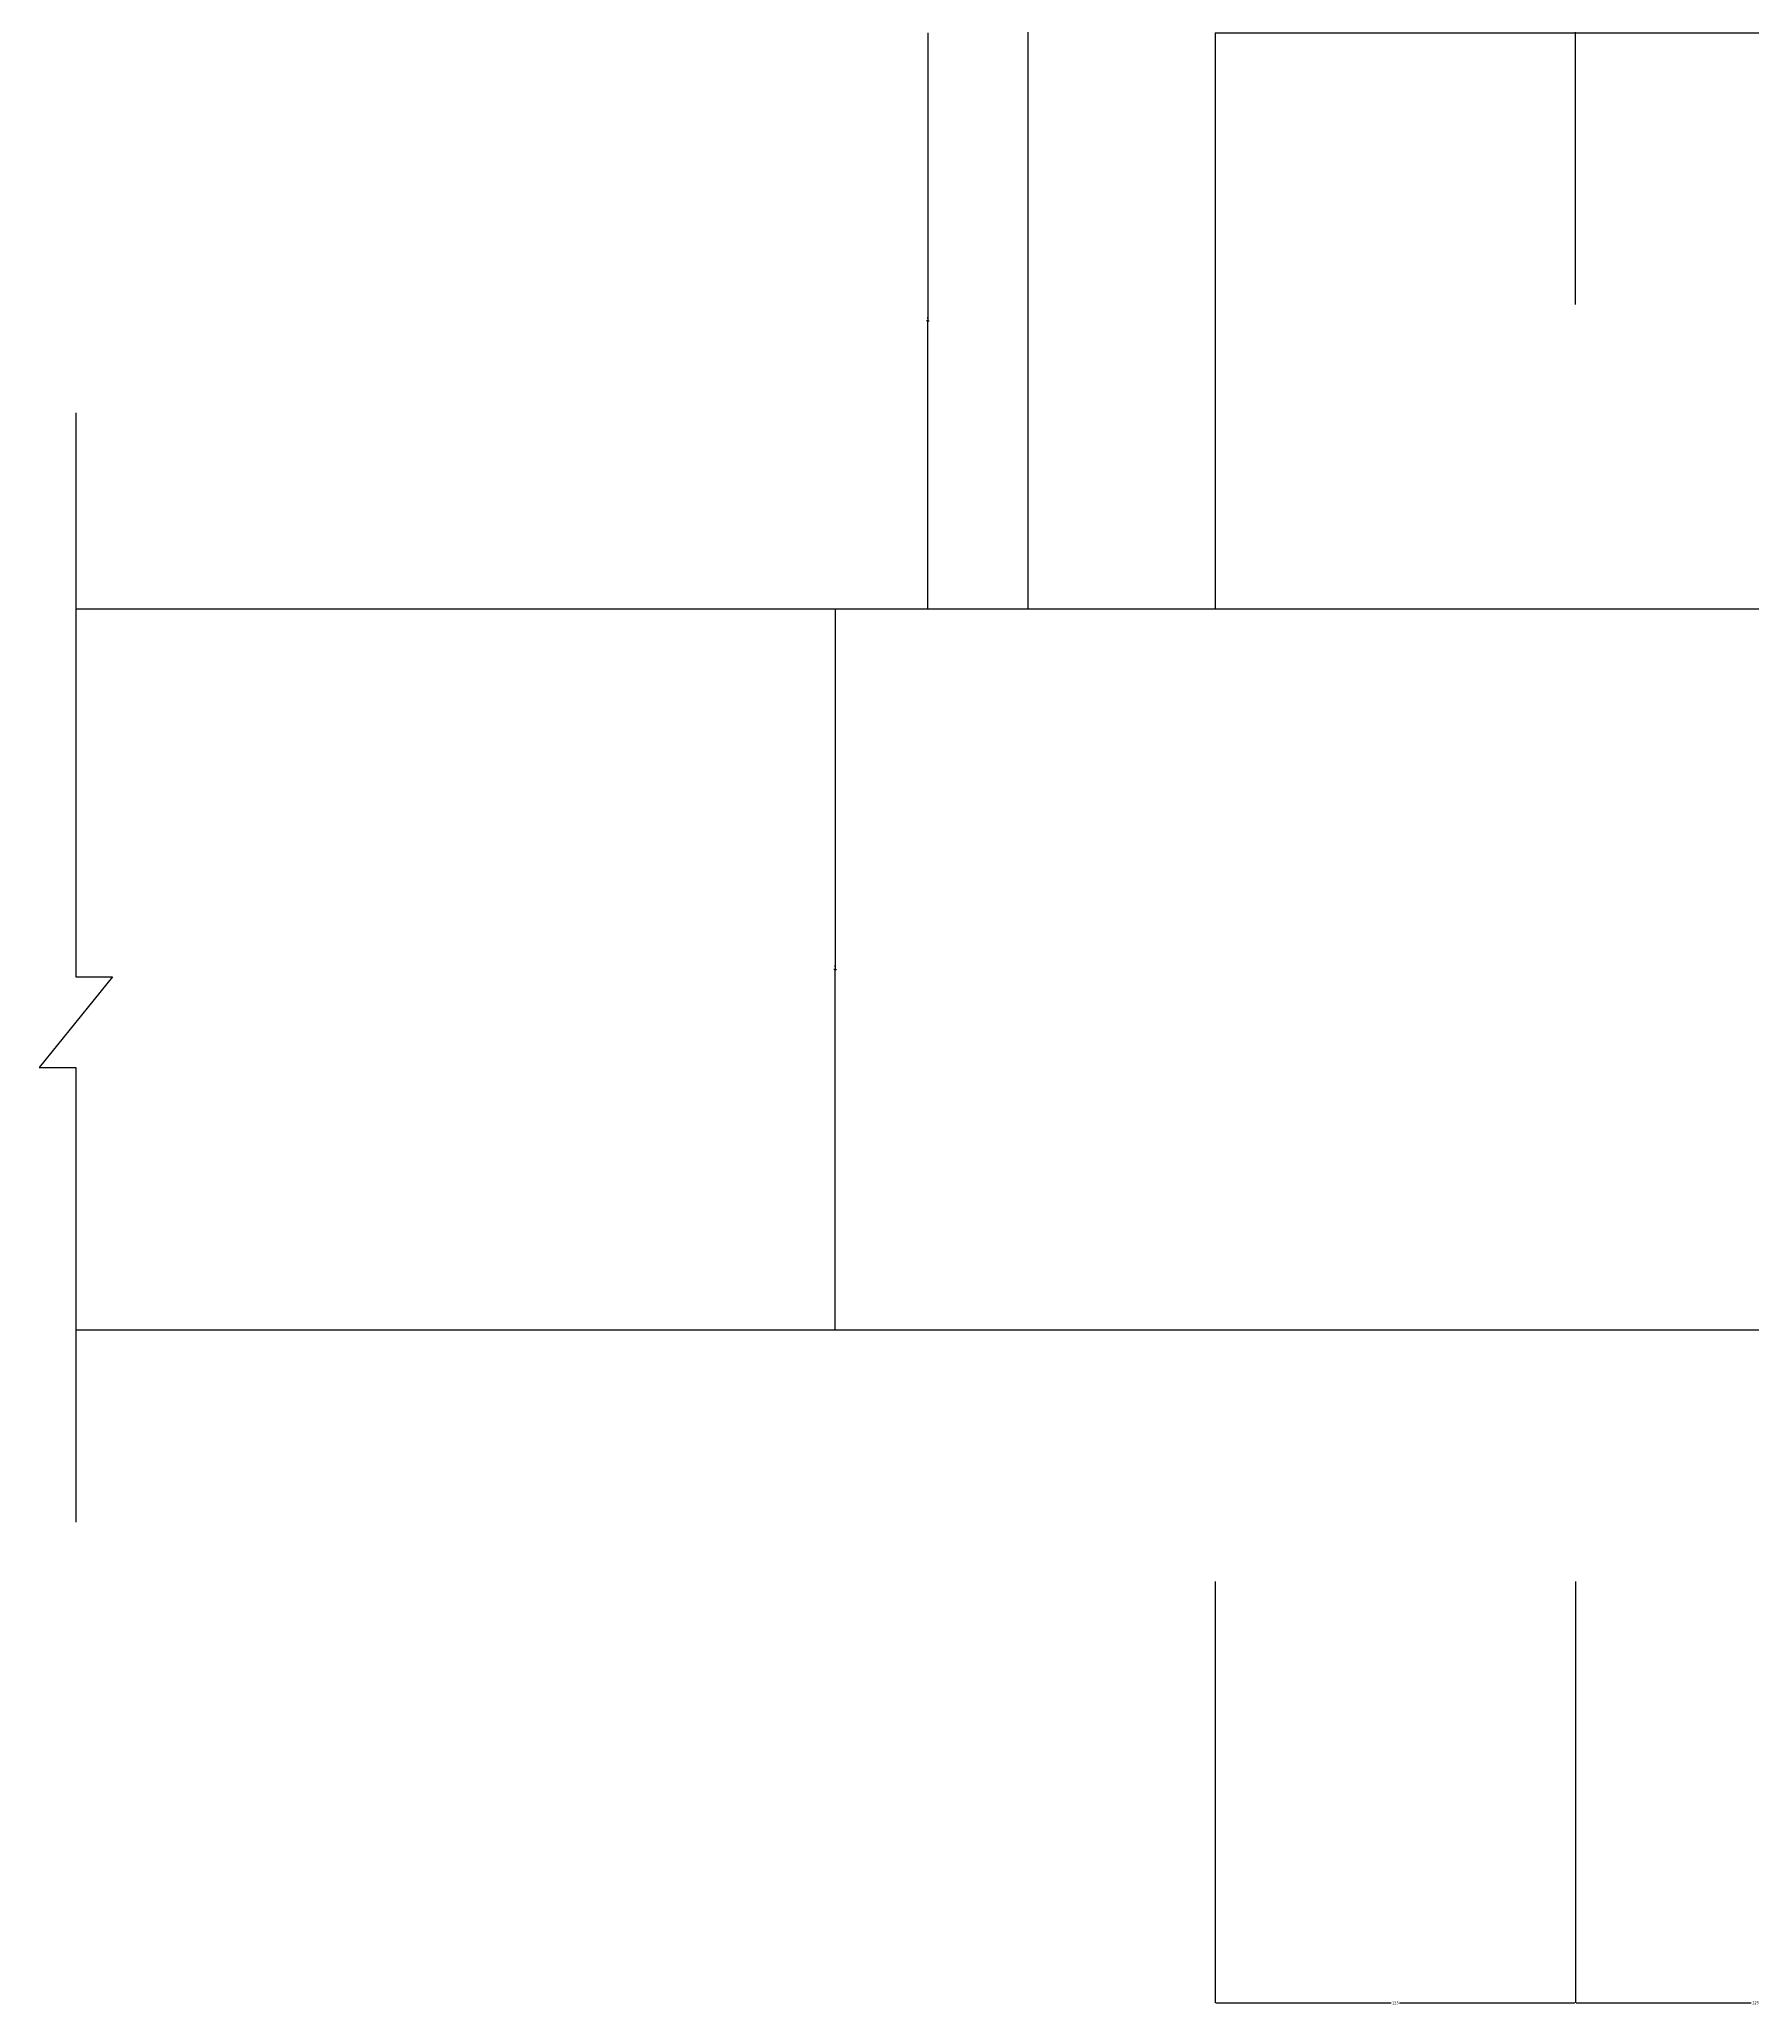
# Model space of a CAD drawing. Header units: metres. Extents: x 130 to 5274, y 4380 to 7132.
# Drawn here: x 130 to 725, y 4612 to 5294 of the extents above; entities that cross this region are included whole.
import ezdxf

# ---------------------------------------------------------------- set-up
doc = ezdxf.new("R2010")
doc.units = ezdxf.units.M
for name, color, linetype in [('2', 2, 'Continuous'), ('3', 3, 'Continuous'), ('4', 4, 'Continuous'), ('7', 7, 'Continuous'), ('DIM', 3, 'Continuous')]:
    doc.layers.add(name, color=color, linetype=linetype)
doc.dimstyles.get("Standard").update_dxf_attribs({"dimtxt": 2.5, "dimasz": 2.5, "dimexe": 1.25, "dimexo": 0.625, "dimtad": 1, "dimcen": 2.5, "dimazin": 3, "dimtfac": 1, "dimtmove": 0, "dimatfit": 3})

# ---------------------------------------------------------------- blocks, each defined once
blk = doc.blocks.new('*D2')
for p, q in [((473.45, 6386.32), (473.45, 5741.32)), ((473.2, 5741.32), (472.95, 5741.32)), ((473.45, 5096.32), (473.45, 5741.32)), ((473.45, 5741.32), (473.45, 5741.32)), ((473.7, 5741.32), (473.95, 5741.32))]:
    blk.add_line(p, q)
at = {"layer": 'Defpoints'}
for p in [(473.45, 6386.32), (473.45, 5741.32), (473.45, 5096.32)]:
    blk.add_point(p, dxfattribs=at)
at = {"layer": 'DIM', "insert": (473.45, 5742.445), "char_height": 1, "attachment_point": 5}
blk.add_mtext('0', dxfattribs=at)
blk = doc.blocks.new('*D5')
for p, q in [((538.37, 4758.97), (538.37, 4612.79)), ((663.37, 4758.97), (663.37, 4612.79)), ((538.62, 4612.79), (599.37, 4612.79)), ((602.37, 4612.79), (663.12, 4612.79))]:
    blk.add_line(p, q)
at = {"layer": 'Defpoints'}
for p in [(538.37, 4758.97), (663.37, 4758.97), (538.37, 4612.79)]:
    blk.add_point(p, dxfattribs=at)
at = {"layer": 'DIM', "insert": (600.87, 4612.79), "char_height": 1, "attachment_point": 5}
blk.add_mtext('125', dxfattribs=at)
blk = doc.blocks.new('*D6')
for p, q in [((438.67, 5296.32), (438.67, 5196.32)), ((438.42, 5196.32), (438.17, 5196.32)), ((438.67, 5096.32), (438.67, 5196.32)), ((438.67, 5196.32), (438.67, 5196.32)), ((438.92, 5196.32), (439.17, 5196.32))]:
    blk.add_line(p, q)
at = {"layer": 'Defpoints'}
for p in [(438.67, 5296.32), (438.67, 5196.32), (438.67, 5096.32)]:
    blk.add_point(p, dxfattribs=at)
at = {"layer": 'DIM', "insert": (438.67, 5197.445), "char_height": 1, "attachment_point": 5}
blk.add_mtext('0', dxfattribs=at)
blk = doc.blocks.new('*D7')
for p, q in [((406.52, 5096.3), (406.52, 4971.31)), ((406.27, 4971.31), (406.02, 4971.31)), ((406.52, 4846.32), (406.52, 4971.31)), ((406.52, 4971.31), (406.52, 4971.31)), ((406.77, 4971.31), (407.02, 4971.31))]:
    blk.add_line(p, q)
at = {"layer": 'Defpoints'}
for p in [(406.52, 5096.3), (406.52, 4971.31), (406.52, 4846.32)]:
    blk.add_point(p, dxfattribs=at)
at = {"layer": 'DIM', "insert": (406.52, 4972.435), "char_height": 1, "attachment_point": 5}
blk.add_mtext('0', dxfattribs=at)
blk = doc.blocks.new('*D9')
for p, q in [((663.37, 4758.97), (663.37, 4612.79)), ((788.37, 4758.97), (788.37, 4612.79)), ((663.62, 4612.79), (724.37, 4612.79)), ((727.37, 4612.79), (788.12, 4612.79))]:
    blk.add_line(p, q)
at = {"layer": 'Defpoints'}
for p in [(663.37, 4758.97), (788.37, 4758.97), (663.37, 4612.79)]:
    blk.add_point(p, dxfattribs=at)
at = {"layer": 'DIM', "insert": (725.87, 4612.79), "char_height": 1, "attachment_point": 5}
blk.add_mtext('125', dxfattribs=at)

msp = doc.modelspace()

# ---------------------------------------------------------------- linework, layer by layer
at = {"layer": '2'}
msp.add_line((143.05, 4846.32), (4534.51, 4846.32), dxfattribs=at)
at = {"layer": '3'}
msp.add_line((663.37, 5202.01), (663.37, 6793.56), dxfattribs=at)
msp.add_lwpolyline([(143.05, 5164.4), (143.05, 4990.43), (143.05, 4968.8), (155.74, 4968.8), (130.36, 4937.33), (143.05, 4937.33), (143.05, 4899.26), (143.05, 4779.56)], dxfattribs=at)
at = {"layer": '4'}
msp.add_lwpolyline([(538.37, 5296.32), (4370.81, 5296.32, -0.29), (4408.37, 5265.27), (4408.37, 5127.38, -0.29), (4370.81, 5096.32), (143.05, 5096.32)], format="xyb", dxfattribs=at)
at = {"layer": '7'}
msp.add_line((538.37, 5296.32), (538.37, 5096.32), dxfattribs=at)
at = {"layer": 'DIM'}
msp.add_line((538.37, 5096.32), (318.52, 5096.32), dxfattribs=at)

# ---------------------------------------------------------------- dimensions: what is measured, and where the dimension line sits
for base, p1, p2, picture, middle in [((473.45, 5741.32), (473.45, 6386.32), (473.45, 5096.32), '*D2', (473.45, 5742.445)), ((438.67, 5196.32), (438.67, 5296.32), (438.67, 5096.32), '*D6', (438.67, 5197.445)), ((406.52, 4971.31), (406.52, 5096.3), (406.52, 4846.32), '*D7', (406.52, 4972.435)), ((538.37, 4612.79), (538.37, 4758.97), (663.37, 4758.97), '*D5', (600.87, 4612.79)), ((663.37, 4612.79), (663.37, 4758.97), (788.37, 4758.97), '*D9', (725.87, 4612.79))]:
    dim = msp.add_linear_dim(base=base, p1=p1, p2=p2, dimstyle='Standard', dxfattribs=at)
    dim.commit()
    dim.dimension.update_dxf_attribs({"geometry": picture, "text_midpoint": middle})

doc.saveas('drawing.dxf')
